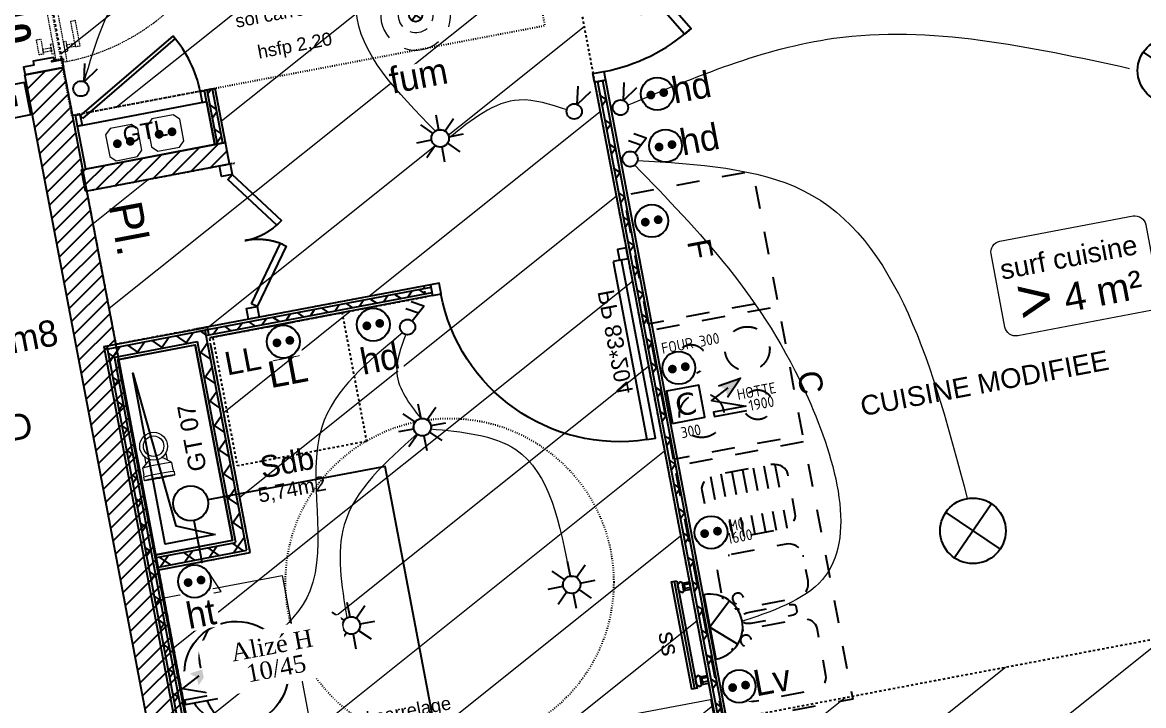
# Model space of a CAD drawing. Header units: centimetres. Extents: x 209280 to 319866, y -365283 to -277503.
# Drawn here: x 223428 to 228553, y -327104 to -323979 of the extents above; entities that cross this region are included whole.
import ezdxf

# ---------------------------------------------------------------- set-up
doc = ezdxf.new("R2010")
doc.units = ezdxf.units.CM
for name, pattern in [('Style de ligne -1', [0.41664, 0.20828, -0.20836]), ('Style de ligne -16', [0.192476, 0.123031, -0.069444]), ('Style de ligne -2', [0.694425, 0.48607, -0.208355]), ('Style de ligne -5', [0.20828, 0.069425, -0.138855])]:
    doc.linetypes.add(name, pattern=pattern)
doc.layers.get('0').update_dxf_attribs({"color": 252})
for name, color, linetype in [('3-BAT C-Niveau 1', 252, 'Continuous'), ('prlm-EAU-CHU', 42, 'Continuous'), ('prlm-EAU-EF', 161, 'Continuous'), ('prlm-GT', 242, 'Continuous'), ('prlm-VMC', 93, 'Continuous')]:
    doc.layers.add(name, color=color, linetype=linetype)
doc.layers.add('prlm-ELEC-CFO', color=1, linetype='Continuous', lineweight=25)
doc.layers.add('prlm-ELEC-SSI', color=6, linetype='Continuous', lineweight=25)
doc.styles.add('Arial', font='arial.ttf')
doc.styles.add('Futura Book', font='')
doc.styles.add('Geneva', font='arial.ttf')
doc.styles.add('Geneva (bold)', font='arialbd.ttf')
doc.styles.add('Helvetica', font='arial.ttf')
doc.styles.add('prlm-elec-cfo', font='comic.ttf', dxfattribs={"height": 12})
doc.styles.add('prlm-elec-ssi', font='comic.ttf', dxfattribs={"height": 12})
doc.styles.add('prlm-sejc', font='arial.ttf', dxfattribs={"height": 20})
doc.styles.add('prlm-vmc', font='pala.ttf', dxfattribs={"height": 14})
doc.styles.get("Standard").update_dxf_attribs({"font": 'isocp.shx', "height": 100})
doc.styles.get('Futura Book').set_extended_font_data('Futura Book')
pattern_1 = [(45, (89146.82, 134700.79), (-31.2347524, 39.0434405), [])]

# ---------------------------------------------------------------- blocks, each defined once
blk = doc.blocks.new('Groupe-56-1')
at = {"linetype": 'Continuous', "lineweight": 18, "flags": 128}
blk.add_lwpolyline([(13565.43, -46120.93), (13580.27, -46199.54), (13526.22, -46209.74), (13511.38, -46131.13)], close=True, dxfattribs=at)
at = {"linetype": 'Continuous'}
for centre, major_axis in [((13544.52, -46165.69), (-23.34, -4.41)), ((13534.99, -46167.38), (0.46, -2.46)), ((13525.03, -46169.47), (0.28, -1.47))]:
    blk.add_ellipse(centre, major_axis=major_axis, ratio=1, dxfattribs=at)
blk.add_open_spline([(13539.51, -46188.49), (13532.12, -46183.3), (13529.13, -46167.99), (13526.72, -46154.7), (13531.54, -46146.29)], degree=2, dxfattribs=at)
blk = doc.blocks.new('Groupe-57-1')
at = {"linetype": 'Continuous', "flags": 128}
for points in [[(13541.74, -45932.65), (13542.67, -45937.56), (13537.76, -45938.49), (13536.83, -45933.58)], [(13542.67, -45937.56), (13565.1, -45958.5), (13563.08, -45960.67), (13540.64, -45939.73)], [(13551.42, -45996.66), (13564.64, -45968.96), (13567.33, -45970.24), (13554.1, -45997.94)], [(13550.11, -46003.73), (13549.18, -45998.82), (13554.09, -45997.89), (13555.03, -46002.8)]]:
    blk.add_lwpolyline(points, close=True, dxfattribs=at)
at = {"linetype": 'Style de ligne -2', "ltscale": 50.8}
for centre, start, end in [((13542.67, -45937.56), 280.7236, 313.9005), ((13554.1, -45997.94), 67.5467, 100.7236)]:
    blk.add_arc(centre, 30.73, start, end, dxfattribs=at)
blk = doc.blocks.new('Groupe-59-1')
at = {"linetype": 'Continuous', "flags": 128}
for points in [[(13474.19, -45911.89), (13473.17, -45910.7), (13515.6, -45874.17), (13516.6, -45875.37)], [(13530.01, -45899.27), (13528.02, -45899.64), (13528.95, -45904.56), (13530.94, -45904.18)], [(13471.99, -45915.35), (13530.94, -45904.18), (13534.67, -45923.83), (13475.72, -45935)], [(13471.06, -45910.44), (13473.05, -45910.06), (13473.98, -45914.98), (13471.99, -45915.35)]]:
    blk.add_lwpolyline(points, close=True, dxfattribs=at)
at = {"linetype": 'Continuous'}
blk.add_arc((13473.17, -45910.7), 55.99, 11.3998, 40.732, dxfattribs=at)
at = {"insert": (13491.96, -45915.99), "char_height": 7.565, "attachment_point": 1, "rotation": 10.732, "line_spacing_factor": 0.834288, "style": 'Helvetica'}
blk.add_mtext('GTL', dxfattribs=at)
at = {"flags": 1}
blk.add_attdef('GTL', (13471.06, -45935), '', height=0.018, dxfattribs=at)
blk = doc.blocks.new('PORTE 83_204')
at = {"linetype": 'Continuous', "flags": 128}
for points in [[(38.5, 2.5), (38.5, 85.5), (42.5, 85.5), (42.5, 2.5)], [(-45.5, 2.5), (-41.5, 2.5), (-41.5, -2.5), (-45.5, -2.5)], [(41.5, 2.5), (45.5, 2.5), (45.5, -2.5), (41.5, -2.5)]]:
    blk.add_lwpolyline(points, close=True, dxfattribs=at)
at = {"linetype": 'Continuous'}
blk.add_arc((41.5, 2.5), 83.05, 92.0697, 180, dxfattribs=at)
at = {"insert": (28.91, 14.76), "char_height": 7.552, "attachment_point": 1, "rotation": 90, "line_spacing_factor": 0.962448, "style": 'Futura Book'}
blk.add_mtext('PP 83*204', dxfattribs=at)
blk = doc.blocks.new('PORTE 83_204 SEMI OUVERTE')
at = {"linetype": 'Continuous', "flags": 128}
for points in [[(-42.01, 3.36), (29.59, 45.36), (31.61, 41.91), (-39.98, -0.09)], [(-45.5, 2.5), (-41.5, 2.5), (-41.5, -2.5), (-45.5, -2.5)], [(41.5, 2.5), (45.5, 2.5), (45.5, -2.5), (41.5, -2.5)]]:
    blk.add_lwpolyline(points, close=True, dxfattribs=at)
at = {"linetype": 'Continuous'}
blk.add_arc((-41.5, 2.5), 83.05, 0, 31.0831, dxfattribs=at)
at = {"insert": (-24.83, 6.74), "char_height": 7.552, "attachment_point": 1, "rotation": 30.3925, "line_spacing_factor": 0.962448, "style": 'Futura Book'}
blk.add_mtext('PP 83*204', dxfattribs=at)
blk = doc.blocks.new('Groupe-68-1')
at = {"linetype": 'Continuous'}
for p, q in [((13744.65, -46123.62), (13753.96, -46172.75)), ((13751.76, -46124.78), (13748.25, -46125.44)), ((13752.09, -46126.5), (13748.99, -46127.08)), ((13759.88, -46167.63), (13756.29, -46168.31)), ((13760.2, -46169.35), (13756.76, -46170))]:
    blk.add_line(p, q, dxfattribs=at)
at = {"linetype": 'Continuous', "flags": 128}
for points in [[(13745.86, -46123.39), (13755.16, -46172.52), (13752.75, -46172.98), (13743.45, -46123.85)], [(13747.45, -46123.83), (13746.19, -46125.39), (13746.68, -46127.89), (13748.45, -46128.81), (13749.71, -46127.25), (13749.21, -46124.76)], [(13751.6, -46123.92), (13752.27, -46127.43), (13749.08, -46128.03), (13748.41, -46124.52)], [(13756.53, -46171.75), (13757.79, -46170.19), (13757.3, -46167.69), (13755.53, -46166.77), (13754.27, -46168.33), (13754.77, -46170.82)], [(13759.72, -46166.77), (13760.4, -46170.36), (13757.16, -46170.97), (13756.48, -46167.38)]]:
    blk.add_lwpolyline(points, close=True, dxfattribs=at)
at = {"insert": (13746.25, -46151.31), "char_height": 7.993, "width": 24.9991, "attachment_point": 2, "rotation": 280.6809, "line_spacing_factor": 1.060906, "style": 'Geneva'}
blk.add_mtext('ss', dxfattribs=at)
blk = doc.blocks.new('Baignoire 175x75')
at = {"linetype": 'Continuous', "lineweight": 18, "flags": 128}
blk.add_lwpolyline([(0, 0), (170, 0), (170, -75), (0, -75)], close=True, dxfattribs=at)
at = {"linetype": 'Continuous', "lineweight": 18}
blk.add_ellipse((12.5, -37), major_axis=(2.5, 0), ratio=1, dxfattribs=at)
blk.add_open_spline([(140.1, -5), (146.77, -5), (158.33, -10.35), (165, -19.6), (165, -37.5), (165, -55.4), (158.33, -64.65), (146.77, -70), (85, -70), (23.23, -70), (11.67, -64.65), (5, -55.4), (5, -37.5), (5, -19.6), (11.67, -10.35), (23.23, -5), (83.33, -5), (140.1, -5)], degree=2, knots=[0, 0, 0, 0.017264, 0.034528, 0.051791, 0.150116, 0.16738, 0.184644, 0.201908, 0.504316, 0.52158, 0.538843, 0.556107, 0.654432, 0.671696, 0.68896, 0.706224, 1, 1, 1], dxfattribs=at)
blk = doc.blocks.new('xi.fum')
at = {"color": 0}
blk.add_wipeout([(-10.61, -10.61), (-15, 0), (-10.61, 10.61), (0, 15), (10.61, 10.61), (15, 0), (10.61, -10.61), (0, -15)], dxfattribs=at).dxf.layer = 'prlm-ELEC-SSI'
at = {"layer": 'prlm-ELEC-SSI', "color": 0}
for points in [[(-2.12, 2.12), (2.12, -2.12)], [(2.12, 2.12), (-2.12, -2.12)]]:
    blk.add_lwpolyline(points, dxfattribs=at)
blk.add_circle((0, 0), 3, dxfattribs=at)
at = {"layer": 'prlm-ELEC-SSI', "color": 0, "lineweight": 13}
for radius, start, end in [(16, 60, 120), (16, 150, 210), (8, 60, 120), (16, 330, 30), (8, 150, 210), (8, 330, 30), (8, 240, 300), (16, 240, 300)]:
    blk.add_arc((0, 0), radius, start, end, dxfattribs=at)
blk = doc.blocks.new('xi.cceu1')
at = {"layer": 'prlm-EAU-CHU', "color": 0, "lineweight": 13}
for p, q in [((-4.87, -7.27), (-4.87, -4.09)), ((4.87, -4.09), (4.87, -7.27)), ((-6.85, -8.92), (-6.85, -12.09)), ((-4.34, -6.83), (-6.84, -8.91)), ((6.84, -8.91), (4.34, -6.83)), ((6.85, -12.09), (6.85, -8.92)), ((-7.25, -13.12), (-6.97, -13.03)), ((-7.25, -13.12), (-7.11, -14.67)), ((-6.85, -12.09), (-6.97, -12.22)), ((-6.97, -12.22), (-6.97, -13.03)), ((6.97, -12.22), (6.85, -12.09)), ((6.94, -13.03), (7.25, -13.12)), ((6.97, -13.03), (6.97, -12.22)), ((7.11, -14.67), (7.25, -13.12))]:
    blk.add_line(p, q, dxfattribs=at)
for radius in [6.36, 4.67]:
    blk.add_circle((0, 0), radius, dxfattribs=at)
for centre, radius, start, end in [((0, -87.18), 78.56, 84.9975, 95.0025), ((-0.73, -11.68), 6.05, 106.1332, 126.5542), ((0.73, -11.68), 6.05, 53.4458, 73.8668), ((0.01, -119.65), 106.84, 86.281, 93.7477)]:
    blk.add_arc(centre, radius, start, end, dxfattribs=at)
blk.add_ellipse((0, -14.67), major_axis=(7.1, 0), ratio=0.043635, dxfattribs=at)
blk = doc.blocks.new('xi.be')
at = {"layer": 'prlm-VMC', "color": 0, "linetype": 'ByBlock', "lineweight": 5, "flags": 128}
blk.add_lwpolyline([(-6.17, -15), (6.17, -15), (0, 0)], close=True, dxfattribs=at)
at = {"layer": 'prlm-VMC', "color": 0, "linetype": 'ByBlock', "lineweight": 5}
blk.add_solid([(0, -1), (5.17, -14), (-5.17, -14), (0, -1)], dxfattribs=at)
blk = doc.blocks.new('xi.LLrob')
at = {"layer": 'prlm-EAU-EF', "color": 0}
blk.add_lwpolyline([(-6, 7.5), (6, 7.5), (-6, -7.5), (6, -7.5)], close=True, dxfattribs=at)
blk = doc.blocks.new('xi.LL')
at = {"color": 0, "lineweight": 5}
blk.add_wipeout([(-7.5, -7.5), (7.5, -7.5), (7.5, 7.5), (-7.5, 7.5)], dxfattribs=at).dxf.layer = 'prlm-ELEC-CFO'
at = {"layer": 'prlm-ELEC-CFO', "color": 0, "linetype": 'ByBlock', "lineweight": 5, "const_width": 2}
for points in [[(-4, 0, 1), (-2, 0, 1)], [(2, 0, 1), (4, 0, 1)]]:
    blk.add_lwpolyline(points, format="xyb", close=True, dxfattribs=at)
at = {"layer": 'prlm-ELEC-CFO', "color": 0, "linetype": 'ByBlock', "lineweight": -2}
blk.add_circle((0, 0), 7.5, dxfattribs=at)
blk = doc.blocks.new('xi.HOT')
at = {"layer": 'prlm-ELEC-CFO', "lineweight": 5}
blk.add_hatch(color=0, dxfattribs=at).paths.add_polyline_path([(-3, 6), (-0.1, 3.7), (0, 0), (7.5, 7.5)])
at = {"layer": 'prlm-ELEC-CFO', "color": 0}
for points in [[(-3, 6), (7.5, 7.5), (0, 0)], [(0.95, 4.23), (-7.5, 0), (7.5, -5.5), (-7.5, -5.5), (-7.5, -7.5), (7.5, -7.5)]]:
    blk.add_lwpolyline(points, dxfattribs=at)
blk = doc.blocks.new('xi.PCS')
at = {"color": 0, "lineweight": 5}
blk.add_wipeout([(-7.5, -7.5), (7.5, -7.5), (7.5, 7.5), (-7.5, 7.5)], dxfattribs=at).dxf.layer = 'prlm-ELEC-CFO'
at = {"layer": 'prlm-ELEC-CFO', "color": 0, "linetype": 'ByBlock', "lineweight": 5, "const_width": 2}
for points in [[(-4, 0, 1), (-2, 0, 1)], [(2, 0, 1), (4, 0, 1)]]:
    blk.add_lwpolyline(points, format="xyb", close=True, dxfattribs=at)
at = {"layer": 'prlm-ELEC-CFO', "color": 0, "linetype": 'ByBlock', "lineweight": -2}
blk.add_circle((0, 0), 7.5, dxfattribs=at)
blk = doc.blocks.new('xi.SF32')
at = {"layer": 'prlm-ELEC-CFO', "color": 0, "flags": 128}
blk.add_lwpolyline([(-7.5, -7.5), (7.5, -7.5), (7.5, 7.5), (-7.5, 7.5)], close=True, dxfattribs=at)
at = {"layer": 'prlm-ELEC-CFO', "color": 0, "linetype": 'ByBlock', "insert": (0, 0), "char_height": 10, "width": 11.36, "attachment_point": 5}
blk.add_mtext('{\\fVerdana|b0|i0|c0|p34;C}', dxfattribs=at)
blk = doc.blocks.new('xi.LV')
at = {"color": 0, "lineweight": 5}
blk.add_wipeout([(-7.5, -7.5), (7.5, -7.5), (7.5, 7.5), (-7.5, 7.5)], dxfattribs=at).dxf.layer = 'prlm-ELEC-CFO'
at = {"layer": 'prlm-ELEC-CFO', "color": 0, "linetype": 'ByBlock', "lineweight": 5, "const_width": 2}
for points in [[(-4, 0, 1), (-2, 0, 1)], [(2, 0, 1), (4, 0, 1)]]:
    blk.add_lwpolyline(points, format="xyb", close=True, dxfattribs=at)
at = {"layer": 'prlm-ELEC-CFO', "color": 0, "linetype": 'ByBlock', "lineweight": -2}
blk.add_circle((0, 0), 7.5, dxfattribs=at)
blk = doc.blocks.new('xi.PC')
at = {"color": 0, "lineweight": 5}
blk.add_wipeout([(-7.5, -7.5), (7.5, -7.5), (7.5, 7.5), (-7.5, 7.5)], dxfattribs=at).dxf.layer = 'prlm-ELEC-CFO'
at = {"layer": 'prlm-ELEC-CFO', "color": 0, "linetype": 'ByBlock', "lineweight": 5, "const_width": 2}
for points in [[(-4, 0, 1), (-2, 0, 1)], [(2, 0, 1), (4, 0, 1)]]:
    blk.add_lwpolyline(points, format="xyb", close=True, dxfattribs=at)
at = {"layer": 'prlm-ELEC-CFO', "color": 0, "linetype": 'ByBlock', "lineweight": -2}
blk.add_circle((0, 0), 7.5, dxfattribs=at)
blk = doc.blocks.new('xi.PCHD')
at = {"color": 0, "lineweight": 5}
blk.add_wipeout([(-7.5, -7.5), (7.5, -7.5), (7.5, 7.5), (-7.5, 7.5)], dxfattribs=at).dxf.layer = 'prlm-ELEC-CFO'
at = {"layer": 'prlm-ELEC-CFO', "color": 0, "linetype": 'ByBlock', "lineweight": 5, "const_width": 2}
for points in [[(-4, 0, 1), (-2, 0, 1)], [(2, 0, 1), (4, 0, 1)]]:
    blk.add_lwpolyline(points, format="xyb", close=True, dxfattribs=at)
at = {"layer": 'prlm-ELEC-CFO', "color": 0, "linetype": 'ByBlock', "lineweight": -2}
blk.add_circle((0, 0), 7.5, dxfattribs=at)
blk = doc.blocks.new('xi.DA')
at = {"layer": 'prlm-ELEC-CFO', "color": 0}
for points in [[(0.61, -1.67), (7.04, 4.05), (1.81, 7.01)], [(4.05, 1.39), (-1.17, 4.34)]]:
    blk.add_lwpolyline(points, dxfattribs=at)
blk.add_circle((-2, -4), 3.5, dxfattribs=at)
blk = doc.blocks.new('xi.VV')
at = {"layer": 'prlm-ELEC-CFO', "color": 0}
blk.add_lwpolyline([(6.95, 3.42), (0.01, -1.13), (1.91, 6.95)], dxfattribs=at)
blk.add_circle((-2, -4), 3.5, dxfattribs=at)
blk = doc.blocks.new('xi.PTCE')
at = {"layer": 'prlm-ELEC-CFO', "color": 0}
for points in [[(-10.61, 10.61), (10.61, -10.61)], [(10.61, 10.61), (-10.61, -10.61)]]:
    blk.add_lwpolyline(points, dxfattribs=at)
at = {"layer": 'prlm-ELEC-CFO', "color": 0, "linetype": 'ByBlock'}
blk.add_circle((0, 0), 15, dxfattribs=at)
blk = doc.blocks.new('xi.ECAP')
at = {"color": 0}
blk.add_wipeout([(-15, 0), (-10.13, 11.06), (0, 15), (10.13, 11.06), (15, 0)], dxfattribs=at).dxf.layer = 'prlm-ELEC-CFO'
at = {"layer": 'prlm-ELEC-CFO', "color": 0, "linetype": 'ByBlock', "lineweight": -2, "flags": 128}
blk.add_lwpolyline([(15, 0, 1), (-15, 0)], format="xyb", close=True, dxfattribs=at)
at = {"layer": 'prlm-ELEC-CFO', "color": 0}
blk.add_lwpolyline([(-10.13, 11.06), (0, 0), (10.13, 11.06)], dxfattribs=at)
blk = doc.blocks.new('xi.4m²')
at = {"color": 0}
blk.add_wipeout([(-34.54, 20.54), (34.54, 20.54), (34.54, -20.54), (-34.54, -20.54)], dxfattribs=at).dxf.layer = 'prlm-ELEC-CFO'
at = {"layer": 'prlm-ELEC-CFO', "color": 0, "lineweight": 13}
blk.add_lwpolyline([(-31, 22), (31, 22, -0.414214), (36, 17), (36, -17, -0.414214), (31, -22), (-31, -22, -0.414214), (-36, -17), (-36, 17, -0.414214)], format="xyb", close=True, dxfattribs=at)
at = {"layer": 'prlm-ELEC-CFO', "color": 0, "attachment_point": 6, "line_spacing_factor": 0.8, "style": 'prlm-sejc'}
for s, insert, char_height in [('surf cuisine', (30.36, 8.9), 9), ('4 m²', (29.31, -9.19), 13)]:
    blk.add_mtext(s, dxfattribs=dict(at, insert=insert, char_height=char_height))
at = {"layer": 'prlm-ELEC-CFO', "color": 0, "style": 'prlm-sejc', "flags": 8}
blk.add_attdef('?', (-28.3, -16.79), '', height=20, dxfattribs=at)
blk = doc.blocks.new('xi.PCHT')
at = {"color": 0, "lineweight": 5}
blk.add_wipeout([(-7.5, -7.5), (7.5, -7.5), (7.5, 7.5), (-7.5, 7.5)], dxfattribs=at).dxf.layer = 'prlm-ELEC-CFO'
at = {"layer": 'prlm-ELEC-CFO', "color": 0, "linetype": 'ByBlock', "lineweight": 5, "const_width": 2}
for points in [[(-4, 0, 1), (-2, 0, 1)], [(2, 0, 1), (4, 0, 1)]]:
    blk.add_lwpolyline(points, format="xyb", close=True, dxfattribs=at)
at = {"layer": 'prlm-ELEC-CFO', "color": 0, "linetype": 'ByBlock', "lineweight": -2}
blk.add_circle((0, 0), 7.5, dxfattribs=at)
blk = doc.blocks.new('xi.BL')
at = {"color": 0, "lineweight": 5}
blk.add_wipeout([(-7.5, -7.5), (7.5, -7.5), (7.5, 7.5), (-7.5, 7.5)], dxfattribs=at).dxf.layer = 'prlm-ELEC-CFO'
at = {"layer": 'prlm-ELEC-CFO', "lineweight": 5}
blk.add_hatch(color=0, dxfattribs=at).paths.add_polyline_path([(-3, 6), (-0.1, 3.7), (0, 0), (7.5, 7.5)])
at = {"layer": 'prlm-ELEC-CFO', "color": 0}
blk.add_lwpolyline([(0.95, 4.23), (-7.5, 0), (7.5, -5.5), (-7.5, -5.5), (-7.5, -7.5), (7.5, -7.5)], dxfattribs=at)
blk = doc.blocks.new('xi.PCGTL')
at = {"layer": 'prlm-ELEC-CFO', "color": 0, "lineweight": 0}
blk.add_lwpolyline([(-7.5, -5), (-5, -7.5), (5, -7.5), (7.5, -5), (7.5, 5), (5, 7.5), (-5, 7.5), (-7.5, 5)], close=True, dxfattribs=at)
at = {"layer": 'prlm-ELEC-CFO', "color": 0, "linetype": 'ByBlock', "lineweight": 5, "const_width": 2}
for points in [[(-4, 0, 1), (-2, 0, 1)], [(2, 0, 1), (4, 0, 1)]]:
    blk.add_lwpolyline(points, format="xyb", close=True, dxfattribs=at)
blk = doc.blocks.new('xi.BSO')
at = {"layer": 'prlm-ELEC-CFO', "lineweight": 5}
blk.add_hatch(color=0, dxfattribs=at).paths.add_polyline_path([(-2.5, -2.5), (2.5, -2.5), (2.5, 2.5), (-2.5, 2.5)])
at = {"layer": 'prlm-ELEC-CFO', "color": 0, "flags": 128}
blk.add_lwpolyline([(-7.5, -7.5), (7.5, -7.5), (7.5, 7.5), (-7.5, 7.5)], close=True, dxfattribs=at)
blk = doc.blocks.new('xi.SPOT')
at = {"color": 0, "lineweight": 5}
blk.add_wipeout([(-4, 0), (-2.83, -2.83), (0, -4), (2.83, -2.83), (4, 0), (2.83, 2.83), (0, 4), (-2.83, 2.83)], dxfattribs=at).dxf.layer = 'prlm-ELEC-CFO'
at = {"layer": 'prlm-ELEC-CFO', "color": 0, "linetype": 'ByBlock', "lineweight": -2, "flags": 128}
for points in [[(0, 10.88), (0, 4)], [(-7.69, 7.69), (-2.83, 2.83)], [(7.69, 7.69), (2.83, 2.83)], [(-10.88, 0), (-4, 0)], [(4, 0), (10.88, 0)], [(-2.83, -2.83), (-7.69, -7.69)], [(0, -4), (0, -10.88)], [(2.83, -2.83), (7.69, -7.69)]]:
    blk.add_lwpolyline(points, dxfattribs=at)
at = {"layer": 'prlm-ELEC-CFO', "color": 0, "linetype": 'ByBlock', "lineweight": -2}
blk.add_circle((0, 0), 4, dxfattribs=at)
blk = doc.blocks.new('Groupe-62-1')
at = {"linetype": 'Style de ligne -1', "ltscale": 50.8}
for p, q in [((13775.88, -46072.61), (13781.46, -46102.08)), ((13780.79, -46071.68), (13786.37, -46101.15)), ((13785.69, -46070.75), (13791.28, -46100.22)), ((13790.66, -46070.15), (13796.13, -46098.97)), ((13761.21, -46075.73), (13766.68, -46104.55)), ((13766.06, -46074.47), (13771.65, -46103.94)), ((13770.97, -46073.54), (13776.55, -46103.01)), ((13796.13, -46098.97), (13796.19, -46099.29)), ((13766.68, -46104.55), (13766.74, -46104.87))]:
    blk.add_line(p, q, dxfattribs=at)
at = {"linetype": 'Style de ligne -1', "ltscale": 50.8, "flags": 128}
blk.add_lwpolyline([(13760.77, -46100.19), (13761.06, -46101.15), (13761.57, -46102.03), (13762.28, -46102.81), (13763.17, -46103.47), (13764.21, -46103.99), (13765.37, -46104.35), (13766.61, -46104.55), (13767.9, -46104.56), (13769.19, -46104.41), (13793.73, -46099.76), (13794.99, -46099.43), (13796.19, -46098.94), (13797.27, -46098.3), (13798.22, -46097.54), (13799, -46096.68), (13799.58, -46095.74), (13799.95, -46094.75), (13800.11, -46093.74), (13800.03, -46092.75), (13796.57, -46074.5), (13796.28, -46073.55), (13795.77, -46072.67), (13795.06, -46071.89), (13794.17, -46071.22), (13793.13, -46070.71), (13791.97, -46070.35), (13790.73, -46070.14), (13789.44, -46070.13), (13788.15, -46070.29), (13763.61, -46074.94), (13762.35, -46075.27), (13761.15, -46075.75), (13760.07, -46076.39), (13759.12, -46077.15), (13758.34, -46078.01), (13757.76, -46078.96), (13757.39, -46079.94), (13757.23, -46080.95), (13757.31, -46081.94), (13760.77, -46100.19)], close=True, dxfattribs=at)
blk = doc.blocks.new('Groupe-63-1')
at = {"linetype": 'Style de ligne -1', "ltscale": 50.8, "flags": 128}
for points in [[(13767.38, -46188.7), (13744.97, -46070.81), (13803.92, -46059.61), (13826.32, -46177.5)], [(13766.58, -46130.85), (13766.89, -46131.97), (13767.4, -46133.02), (13768.07, -46133.97), (13768.91, -46134.78), (13769.87, -46135.43), (13770.92, -46135.91), (13772.06, -46136.19), (13773.21, -46136.28), (13774.37, -46136.16), (13800.54, -46131.2), (13801.66, -46130.89), (13802.7, -46130.39), (13803.65, -46129.71), (13804.46, -46128.87), (13805.11, -46127.91), (13805.59, -46126.86), (13805.88, -46125.72), (13805.96, -46124.57), (13805.84, -46123.41), (13803.67, -46111.96), (13803.67, -46111.96), (13803.36, -46110.84), (13802.86, -46109.79), (13802.18, -46108.84), (13801.34, -46108.03), (13800.39, -46107.38), (13799.33, -46106.9), (13798.2, -46106.61), (13797.04, -46106.53), (13795.88, -46106.65), (13769.71, -46111.61), (13769.71, -46111.61), (13768.59, -46111.92), (13767.55, -46112.42), (13766.6, -46113.1), (13765.79, -46113.94), (13765.14, -46114.89), (13764.66, -46115.95), (13764.38, -46117.09), (13764.29, -46118.24), (13764.41, -46119.4), (13766.58, -46130.85)], [(13776.29, -46131.05), (13776.17, -46130.64), (13775.98, -46130.25), (13775.75, -46129.91), (13775.44, -46129.61), (13775.1, -46129.36), (13774.72, -46129.17), (13774.31, -46129.06), (13773.89, -46129.01), (13773.46, -46129.04), (13773.06, -46129.13), (13772.66, -46129.3), (13772.3, -46129.52), (13771.99, -46129.81), (13771.73, -46130.14), (13771.53, -46130.51), (13771.39, -46130.92), (13771.33, -46131.34), (13771.34, -46131.76), (13771.42, -46132.18), (13771.56, -46132.57), (13771.77, -46132.95), (13772.05, -46133.27), (13772.37, -46133.55), (13772.73, -46133.77), (13773.13, -46133.91), (13773.54, -46134), (13773.97, -46134.01), (13774.39, -46133.95), (13774.79, -46133.82), (13775.17, -46133.63), (13775.5, -46133.37), (13775.79, -46133.06), (13776.02, -46132.7), (13776.2, -46132.32), (13776.3, -46131.9), (13776.33, -46131.48)], [(13776.34, -46142.13), (13776.44, -46142.34), (13776.67, -46142.51), (13777, -46142.65), (13777.45, -46142.75), (13777.98, -46142.81), (13778.58, -46142.82), (13779.24, -46142.8), (13779.93, -46142.72), (13780.64, -46142.61), (13797.06, -46139.49), (13797.76, -46139.34), (13798.44, -46139.16), (13799.06, -46138.94), (13799.61, -46138.71), (13800.08, -46138.46), (13800.46, -46138.21), (13800.72, -46137.96), (13800.87, -46137.71), (13800.89, -46137.48), (13800.43, -46135.06), (13800.43, -46135.06), (13800.33, -46134.85), (13800.1, -46134.67), (13799.77, -46134.53), (13799.32, -46134.44), (13798.79, -46134.38), (13798.19, -46134.37), (13797.53, -46134.39), (13796.84, -46134.47), (13796.13, -46134.58), (13779.71, -46137.69), (13779.71, -46137.69), (13779.01, -46137.85), (13778.33, -46138.03), (13777.71, -46138.25), (13777.16, -46138.48), (13776.68, -46138.73), (13776.31, -46138.98), (13776.05, -46139.23), (13775.9, -46139.48), (13775.88, -46139.71), (13776.34, -46142.13)], [(13774.79, -46174.17), (13775.07, -46175.09), (13775.53, -46175.94), (13776.18, -46176.71), (13776.98, -46177.35), (13777.91, -46177.86), (13778.95, -46178.23), (13780.06, -46178.43), (13781.21, -46178.47), (13782.36, -46178.33), (13808.53, -46173.37), (13809.66, -46173.07), (13810.71, -46172.62), (13811.67, -46172.03), (13812.5, -46171.31), (13813.18, -46170.49), (13813.69, -46169.6), (13814.01, -46168.65), (13814.14, -46167.68), (13814.06, -46166.72), (13809.96, -46145.12), (13809.96, -46145.12), (13809.68, -46144.2), (13809.22, -46143.35), (13808.57, -46142.58), (13807.77, -46141.93), (13806.84, -46141.42), (13805.8, -46141.05), (13804.69, -46140.86), (13803.54, -46140.82), (13802.39, -46140.96), (13776.22, -46145.92), (13776.22, -46145.92), (13775.09, -46146.21), (13774.04, -46146.66), (13773.07, -46147.26), (13772.25, -46147.98), (13771.57, -46148.8), (13771.05, -46149.69), (13770.74, -46150.64), (13770.61, -46151.6), (13770.69, -46152.56), (13774.79, -46174.17)], [(13779.93, -46150.29), (13779.81, -46149.88), (13779.63, -46149.5), (13779.39, -46149.16), (13779.09, -46148.85), (13778.75, -46148.61), (13778.37, -46148.42), (13777.96, -46148.3), (13777.54, -46148.25), (13777.11, -46148.28), (13776.7, -46148.38), (13776.31, -46148.54), (13775.95, -46148.77), (13775.64, -46149.05), (13775.38, -46149.39), (13775.17, -46149.76), (13775.04, -46150.17), (13774.98, -46150.58), (13774.99, -46151.01), (13775.06, -46151.42), (13775.21, -46151.82), (13775.42, -46152.19), (13775.7, -46152.52), (13776.02, -46152.79), (13776.38, -46153.01), (13776.78, -46153.16), (13777.19, -46153.25), (13777.62, -46153.26), (13778.04, -46153.2), (13778.44, -46153.07), (13778.82, -46152.88), (13779.15, -46152.62), (13779.44, -46152.3), (13779.67, -46151.95), (13779.84, -46151.56), (13779.95, -46151.15), (13779.97, -46150.72)]]:
    blk.add_lwpolyline(points, close=True, dxfattribs=at)
blk.add_blockref('Groupe-62-1', (0, 0))
blk = doc.blocks.new('Groupe-66-1')
at = {"linetype": 'Style de ligne -1', "ltscale": 50.8, "flags": 128}
blk.add_lwpolyline([(13732.73, -46005.96), (13721.6, -45947), (13780.56, -45935.87), (13791.69, -45994.83)], close=True, dxfattribs=at)
at = {"insert": (13761.83, -45970.58), "char_height": 10.66, "attachment_point": 2, "rotation": 280.7141, "line_spacing_factor": 1.060906, "style": 'Geneva'}
blk.add_mtext('F', dxfattribs=at)
blk = doc.blocks.new('Groupe-64-1')
at = {"linetype": 'Style de ligne -1', "ltscale": 50.8, "flags": 128}
blk.add_lwpolyline([(13744.42, -46067.86), (13733.29, -46008.9), (13792.25, -45997.78), (13803.38, -46056.73)], close=True, dxfattribs=at)
at = {"linetype": 'Style de ligne -1', "ltscale": 50.8}
for points in [[(13772.31, -46008.94), (13770.05, -46010.49), (13767.7, -46015.41), (13768.14, -46020.84), (13771.24, -46025.32), (13776.19, -46027.65), (13781.64, -46027.21), (13786.15, -46024.11), (13788.5, -46019.18), (13788.07, -46013.75), (13784.96, -46009.27), (13780.02, -46006.94), (13774.56, -46007.39), (13772.31, -46008.94)], [(13756.31, -46027.7), (13757.81, -46026.67), (13759.38, -46023.39), (13759.09, -46019.77), (13757.02, -46016.78), (13753.72, -46015.22), (13750.08, -46015.52), (13747.08, -46017.59), (13745.51, -46020.87), (13745.8, -46024.49), (13747.87, -46027.48), (13751.17, -46029.03), (13754.81, -46028.74), (13756.31, -46027.7)], [(13779.04, -46037.25), (13777.54, -46038.29), (13775.98, -46041.57), (13776.27, -46045.19), (13778.34, -46048.18), (13781.63, -46049.73), (13785.27, -46049.44), (13788.28, -46047.37), (13789.84, -46044.09), (13789.55, -46040.47), (13787.48, -46037.48), (13784.18, -46035.93), (13780.55, -46036.22), (13779.04, -46037.25)], [(13763.05, -46056.02), (13765.3, -46054.47), (13767.65, -46049.55), (13767.21, -46044.12), (13764.11, -46039.63), (13759.16, -46037.3), (13753.71, -46037.75), (13749.2, -46040.85), (13746.85, -46045.77), (13747.29, -46051.21), (13750.39, -46055.69), (13755.34, -46058.02), (13760.79, -46057.57), (13763.05, -46056.02)]]:
    blk.add_open_spline(points, degree=2, dxfattribs=at)

msp = doc.modelspace()

# ---------------------------------------------------------------- hatches: boundary and pattern name
at = {"linetype": 'Continuous'}
h = msp.add_hatch(dxfattribs=at)
h.set_pattern_fill('02_ISOLANT', color=256, scale=10, angle=-79.276405, style=0, pattern_type=2)
h.set_pattern_definition([(325.723595, (88960.93, 134700.79), (45.054865, 66.106423), []), (55.723595, (88960.93, 134700.79), (66.106423, -45.054865), [])])
h.paths.add_polyline_path([(226080.231, -324244.757), (226056.65, -324249.222), (226730.835, -327809.212), (226754.416, -327804.746)])
h = msp.add_hatch(dxfattribs=at)
h.set_pattern_fill('02_ISOLANT', color=256, scale=10, angle=100.723595, style=0, pattern_type=2)
h.set_pattern_definition([(145.723595, (88960.93, 134700.79), (-45.054865, -66.106423), []), (235.723595, (88960.93, 134700.79), (-66.106423, 45.054865), [])])
h.paths.add_polyline_path([(224320.291, -324534.873), (224343.872, -324530.408), (224297.136, -324283.62), (224273.555, -324288.086)])
h = msp.add_hatch(dxfattribs=at)
h.set_pattern_fill('MURS MACONNERIE-2', color=256, scale=10, style=0, pattern_type=2)
h.set_pattern_definition(pattern_1)
h.paths.add_polyline_path([(223698.346, -324652.656), (223716.953, -324750.91), (224375.252, -324626.242), (224356.645, -324527.989)])
h = msp.add_hatch(dxfattribs=at)
h.set_pattern_fill('02_ISOLANT', color=256, scale=10, angle=-116.565051, style=0, pattern_type=2)
h.set_pattern_definition([(288.434949, (88960.93, 134700.79), (75.894664, 25.298221), []), (18.434949, (88960.93, 134700.79), (25.298221, -75.894664), [])])
h.paths.add_polyline_path([(226194.331, -325046.105), (226189.866, -325022.524), (226189.866, -325022.524), (226194.331, -325046.105)])
h = msp.add_hatch(dxfattribs=at)
h.set_pattern_fill('02_ISOLANT', color=256, scale=10, angle=-169.276405, style=0, pattern_type=2)
h.set_pattern_definition([(235.723595, (88960.93, 134700.79), (66.106423, -45.054865), []), (325.723595, (88960.93, 134700.79), (-45.054865, -66.106423), [])])
h.paths.add_polyline_path([(225300.223, -325215.43), (225295.758, -325191.849), (224225.856, -325394.466), (224263.334, -325411.794)])
h = msp.add_hatch(dxfattribs=at)
h.set_pattern_fill('02_ISOLANT', color=256, scale=10, angle=10.72359, style=0, pattern_type=2)
h.set_pattern_definition([(55.72359, (88960.93, 134700.79), (-66.10642, 45.05487), []), (145.72359, (88960.93, 134700.79), (45.05487, 66.10642), [])])
h.paths.add_polyline_path([(223812.54, -325472.739), (223851.607, -325510.122), (224228.933, -325438.665), (224263.978, -325387.246)])
h = msp.add_hatch(dxfattribs=at)
h.set_pattern_fill('02_ISOLANT', color=256, scale=10, angle=100.723595, style=0, pattern_type=2)
h.set_pattern_definition([(145.723595, (88960.93, 134700.79), (-45.054865, -66.106423), []), (235.723595, (88960.93, 134700.79), (-66.106423, 45.054865), [])])
h.paths.add_polyline_path([(224403.096, -326358.318), (224454.515, -326393.363), (224263.978, -325387.246), (224228.933, -325438.665)])
h = msp.add_hatch(dxfattribs=at)
h.set_pattern_fill('02_ISOLANT', color=256, scale=10, angle=-79.276405, style=0, pattern_type=2)
h.set_pattern_definition([(325.723595, (88960.93, 134700.79), (45.054865, 66.106423), []), (55.723595, (88960.93, 134700.79), (66.106423, -45.054865), [])])
h.paths.add_polyline_path([(223846.99, -325505.704), (223817.158, -325477.157), (224210.609, -327554.747), (224227.937, -327517.268)])
h = msp.add_hatch(dxfattribs=at)
h.set_pattern_fill('02_ISOLANT', color=256, scale=10, angle=10.723595, style=0, pattern_type=2)
h.set_pattern_definition([(55.723595, (88960.93, 134700.79), (-66.106423, 45.054865), []), (145.723595, (88960.93, 134700.79), (45.054865, 66.106423), [])])
h.paths.add_polyline_path([(224041.523, -326426.793), (224049.71, -326470.024), (224454.515, -326393.363), (224403.096, -326358.318)])
at = {"layer": '3-BAT C-Niveau 1', "linetype": 'Continuous', "lineweight": 18}
h = msp.add_hatch(dxfattribs=at)
h.set_pattern_fill('BA 13', color=256, scale=10, style=0, pattern_type=2)
h.set_pattern_definition([(218.65981, (88960.93, 134700.8), (-199.24783, 287.75041), [])])
h.paths.add_polyline_path([(225747.199, -322685.053), (226598.301, -327179.24), (230980.958, -326347.921), (231101.315, -326981.559), (225037.753, -328129.865), (224894.694, -327372.527), (224243.636, -327495.772), (224052.129, -326482.797), (224469.707, -326403.717), (224283.636, -325421.181), (225272.981, -325233.82), (225263.678, -325184.693), (223856.437, -325451.194), (223723.581, -324749.655), (224397.461, -324622.036), (224375.252, -324626.242), (224309.795, -324280.824), (223658.123, -324404.236), (223161.804, -321783.18), (224531.063, -321523.872), (224794.917, -322867.906)])
at = {"layer": '3-BAT C-Niveau 1', "linetype": 'Continuous'}
h = msp.add_hatch(dxfattribs=at)
h.set_pattern_fill('MURS MACONNERIE-2', color=256, scale=10, style=0, pattern_type=2)
h.set_pattern_definition(pattern_1)
h.paths.add_polyline_path([(224182.286, -328139.187), (224325.643, -327928.801), (223616.604, -324184.769), (223439.747, -324218.262)])

# ---------------------------------------------------------------- linework, layer by layer
at = {"linetype": 'Continuous', "lineweight": 25}
for p, q in [((226043.877, -324251.641), (226093.004, -324242.338)), ((226043.877, -324251.641), (226187.447, -325009.751)), ((226093.004, -324242.338), (226767.189, -327802.327)), ((224309.909, -324281.201), (224260.782, -324290.504)), ((224307.518, -324537.292), (224260.782, -324290.504)), ((224356.645, -324527.989), (224309.909, -324281.201)), ((224356.645, -324527.989), (224307.518, -324537.292)), ((226187.447, -325009.751), (226196.75, -325058.878)), ((226196.75, -325058.878), (226187.447, -325009.751)), ((226196.75, -325058.878), (226187.447, -325009.751)), ((226196.75, -325058.878), (226187.447, -325009.751)), ((226196.75, -325058.878), (226718.062, -327811.631)), ((225293.339, -325179.076), (224205.554, -325385.079)), ((225293.339, -325179.076), (225302.642, -325228.203)), ((225302.642, -325228.203), (224283.636, -325421.181)), ((223800.998, -325461.693), (224274.332, -325372.054)), ((224280.844, -325406.443), (224274.332, -325372.054)), ((223800.998, -325461.693), (224201.222, -327575.048)), ((223863.15, -325521.167), (224218.579, -325453.857)), ((224387.904, -326347.964), (224218.579, -325453.857)), ((224469.707, -326403.717), (224290.148, -325455.57)), ((223863.15, -325521.167), (224232.672, -327472.404)), ((224039.104, -326414.02), (224387.904, -326347.964)), ((224052.129, -326482.797), (224469.707, -326403.717))]:
    msp.add_line(p, q, dxfattribs=at)
at = {"linetype": 'Continuous'}
for p, q in [((226056.65, -324249.222), (226730.835, -327809.212)), ((226056.65, -324249.222), (226730.835, -327809.212)), ((226080.231, -324244.757), (226754.416, -327804.746)), ((226080.231, -324244.757), (226754.416, -327804.746)), ((226093.004, -324242.338), (226767.189, -327802.327)), ((224307.518, -324537.292), (224260.782, -324290.504)), ((224320.291, -324534.873), (224273.555, -324288.086)), ((224320.291, -324534.873), (224273.555, -324288.086)), ((224343.872, -324530.408), (224297.136, -324283.62)), ((224343.872, -324530.408), (224297.136, -324283.62)), ((223698.346, -324652.656), (224356.645, -324527.989)), ((224375.252, -324626.242), (224356.645, -324527.989)), ((223716.953, -324750.91), (223698.346, -324652.656)), ((223716.953, -324750.91), (224375.252, -324626.242)), ((225295.758, -325191.849), (224225.856, -325394.466)), ((225295.758, -325191.849), (224225.856, -325394.466)), ((225300.223, -325215.43), (224263.334, -325411.794)), ((225300.223, -325215.43), (224263.334, -325411.794)), ((225302.642, -325228.203), (224283.636, -325421.181)), ((223800.998, -325461.693), (224274.332, -325372.054)), ((223812.54, -325472.739), (224263.978, -325387.246)), ((223812.54, -325472.739), (224263.978, -325387.246)), ((224454.515, -326393.363), (224263.978, -325387.246)), ((224454.515, -326393.363), (224263.978, -325387.246)), ((223817.158, -325477.157), (224210.609, -327554.747)), ((223817.158, -325477.157), (224210.609, -327554.747)), ((223851.607, -325510.122), (224228.933, -325438.665)), ((223851.607, -325510.122), (224228.933, -325438.665)), ((224387.904, -326347.964), (224218.579, -325453.857)), ((224403.096, -326358.318), (224228.933, -325438.665)), ((224403.096, -326358.318), (224228.933, -325438.665)), ((223846.99, -325505.704), (224227.937, -327517.268)), ((223846.99, -325505.704), (224227.937, -327517.268)), ((223863.15, -325521.167), (224237.324, -327496.967)), ((224039.104, -326414.02), (224387.904, -326347.964)), ((224041.523, -326426.793), (224403.096, -326358.318)), ((224041.523, -326426.793), (224403.096, -326358.318)), ((224049.71, -326470.024), (224454.515, -326393.363)), ((224049.71, -326470.024), (224454.515, -326393.363))]:
    msp.add_line(p, q, dxfattribs=at)
at = {"linetype": 'Continuous', "lineweight": 18}
for p, q in [((223698.346, -324652.656), (224356.645, -324527.989)), ((223716.953, -324750.91), (224375.252, -324626.242))]:
    msp.add_line(p, q, dxfattribs=at)
at = {"linetype": 'Style de ligne -5', "ltscale": 50.8, "flags": 128}
msp.add_lwpolyline([(223654.727, -324405.087), (223430.723, -323226.18), (225592.052, -322815.506), (225816.057, -323994.413)], close=True, dxfattribs=at)
at = {"linetype": 'Style de ligne -16', "lineweight": 18, "ltscale": 50.8, "flags": 128}
for points in [[(223455.154, -323217.136), (223440.416, -323219.927), (223443.728, -323237.417), (223409.339, -323243.929), (223580.651, -324148.528), (223615.039, -324142.016), (223618.352, -324159.505), (223633.09, -324156.714)], [(223649.133, -323972.715), (223668.805, -323968.99), (223691.133, -324086.894), (223671.461, -324090.619)], [(223492.315, -324058.391), (223511.986, -324054.665), (223525.011, -324123.443), (223505.34, -324127.168)], [(223520.825, -324101.336), (223559.27, -324094.055), (223562.061, -324108.793), (223523.616, -324116.074)], [(223556.292, -324078.335), (223566.974, -324076.312), (223575.72, -324122.491), (223565.038, -324124.514)], [(223616.101, -324067.008), (223626.783, -324064.985), (223635.529, -324111.164), (223624.847, -324113.187)], [(223629.76, -324080.706), (223668.205, -324073.425), (223670.996, -324088.163), (223632.551, -324095.444)]]:
    msp.add_lwpolyline(points, close=True, dxfattribs=at)
at = {"linetype": 'Continuous', "flags": 128}
for points in [[(223617.095, -324184.676), (223610.464, -324149.662), (223563.222, -324158.608), (223562.299, -324153.734), (223573.187, -324151.672), (223570.761, -324138.861), (223477.42, -324156.537), (223480.769, -324174.223), (223433.607, -324183.155), (223440.238, -324218.169)], [(224309.288, -326321.665), (224080.621, -326364.969), (223932.702, -325583.89), (224129.399, -326281.434)]]:
    msp.add_lwpolyline(points, close=True, dxfattribs=at)
at = {"linetype": 'Continuous', "lineweight": 18, "flags": 128}
msp.add_lwpolyline([(223564.063, -324157.674), (223578.801, -324154.883), (223579.916, -324153.247), (223578.651, -324146.566), (223573.72, -324143.205), (223572.56, -324143.425), (223574.275, -324152.483), (223563.467, -324154.53)], close=True, dxfattribs=at)
at = {"linetype": 'Style de ligne -1', "ltscale": 50.8, "flags": 128}
msp.add_lwpolyline([(225001.261, -325895.371), (224411.844, -326007.565), (224299.65, -325418.148), (224889.067, -325305.954)], close=True, dxfattribs=at)
at = {"linetype": 'Style de ligne -5', "ltscale": 50.8}
msp.add_circle((225381.003, -326540.099), 750.014, dxfattribs=at)
at = {"linetype": 'Style de ligne -16', "lineweight": 18, "ltscale": 50.8}
msp.add_arc((223445.854, -323206.186), 968.799, 281.143503, 325.256375, dxfattribs=at)
at = {"layer": '3-BAT C-Niveau 1', "linetype": 'Continuous', "lineweight": 25}
for p, q in [((223616.604, -324184.769), (223439.747, -324218.262)), ((224325.643, -327928.801), (223616.604, -324184.769)), ((224325.643, -327928.801), (223616.604, -324184.769)), ((224182.286, -328139.187), (223439.747, -324218.262)), ((224182.286, -328139.187), (223439.747, -324218.262))]:
    msp.add_line(p, q, dxfattribs=at)
at = {"layer": '3-BAT C-Niveau 1', "linetype": 'Style de ligne -1', "ltscale": 50.8, "flags": 128}
msp.add_lwpolyline([(225747.199, -322685.053), (226598.301, -327179.24), (230980.958, -326347.921), (231101.315, -326981.559), (225037.753, -328129.865), (224894.694, -327372.527), (224243.636, -327495.772), (224052.129, -326482.797), (224469.707, -326403.717), (224283.636, -325421.181), (225272.981, -325233.82), (225263.678, -325184.693), (223856.437, -325451.194), (223723.581, -324749.655), (224397.461, -324622.036), (224375.252, -324626.242), (224309.795, -324280.824), (223658.123, -324404.236), (223161.804, -321783.18), (224531.063, -321523.872), (224794.917, -322867.906)], close=True, dxfattribs=at)
at = {"layer": 'prlm-ELEC-CFO'}
msp.add_arc((228774.305, -326785.598), 5583.403, 174.245178, 205.876186, dxfattribs=at)
at = {"layer": 'prlm-ELEC-CFO', "lineweight": 13}
for points in [[(223710.521, -324249.917), (223929.438, -323772.715), (224118.897, -323619.773)], [(225916.196, -324378.666), (225699.684, -324333.571), (225378.096, -324507.883)], [(225292.565, -325837.857), (225683.406, -325932.35), (225931.449, -326511.622)], [(225231.407, -325861.556), (224899.162, -326277.07), (224911.417, -326703.207)]]:
    msp.add_spline(points, degree=3, dxfattribs=at)
at = {"layer": 'prlm-GT', "ltscale": 50}
msp.add_lwpolyline([(223869.575, -325520.288), (224218.692, -325454.172), (224388.017, -326348.28), (224038.9, -326414.395)], close=True, dxfattribs=at)
at = {"layer": 'prlm-VMC', "ltscale": 50}
msp.add_lwpolyline([(224212.467, -326256.896), (224248.277, -326445.988)], dxfattribs=at)
at = {"layer": 'prlm-VMC'}
msp.add_circle((224197.582, -326178.293), 80, dxfattribs=at)

# ---------------------------------------------------------------- block references
at = {"yscale": 10, "zscale": 10}
for name, p, xscale, rotation in [('PORTE 83_204 SEMI OUVERTE', (225983.778, -323799.936), 10, 280.7235947438772), ('PORTE 83_204', (225745.049, -325118.976), -10, 190.7235947438809), ('Baignoire 175x75', (224902.488, -327392.073), 10, 10.69035645876544)]:
    msp.add_blockref(name, p, dxfattribs=dict(at, xscale=xscale, rotation=rotation))
at = {"xscale": 10, "yscale": 10, "zscale": 10}
for name in ['Groupe-59-1', 'Groupe-57-1', 'Groupe-66-1', 'Groupe-64-1', 'Groupe-63-1', 'Groupe-56-1']:
    msp.add_blockref(name, (88960.928, 134700.79), dxfattribs=at)
at = {"layer": 'prlm-EAU-CHU', "xscale": 10, "yscale": 10, "zscale": 10, "rotation": 10.72360141139323}
msp.add_blockref('xi.cceu1', (224028.061, -325917.357), dxfattribs=at)
at = {"layer": 'prlm-EAU-EF', "xscale": 10, "yscale": 10, "zscale": 10, "rotation": 10.72360141139323}
msp.add_blockref('xi.LLrob', (224621.183, -325439.016), dxfattribs=at)
at = {"layer": 'prlm-ELEC-CFO', "xscale": 10, "yscale": 10, "zscale": 10, "rotation": 10.72360141139323}
for name, p in [('xi.PTCE', (228675.635, -324198.732)), ('xi.VV', (223708.135, -324238.706)), ('xi.BSO', (223378.711, -324340.681)), ('xi.VV', (225962.669, -324342.779)), ('xi.PCGTL', (224082.756, -324484.635)), ('xi.PCGTL', (223891.761, -324528.18)), ('xi.HOT', (226651.348, -325694.013)), ('xi.PTCE', (227773.383, -326304.448))]:
    msp.add_blockref(name, p, dxfattribs=at)
at = {"layer": 'prlm-ELEC-CFO', "xscale": 10, "yscale": 10, "zscale": 10}
msp.add_blockref('Groupe-68-1', (88960.928, 134700.79), dxfattribs=at)
at = {"layer": 'prlm-VMC', "ltscale": 50, "xscale": 10, "yscale": 10, "zscale": 10, "rotation": 10.72359474387204}
msp.add_blockref('xi.be', (224248.277, -326445.988), dxfattribs=at)

# ---------------------------------------------------------------- texts
at = {"attachment_point": 2}
for s, insert, char_height, rotation, line_spacing_factor, style in [('sol carrelage', (224632.139, -323899.601), 60, 10.723595, 0.834288, 'Helvetica'), ('hsfp 2,20', (224667.599, -324053.464), 60, 10.723595, 0.834288, 'Helvetica'), ('Pl.\\P', (223992.982, -324906.652), 151.3086, 280.723595, 0.834288, 'Helvetica'), ('LL', (224425.359, -325474.097), 106.5703, 10.802659, 1.060906, 'Geneva'), ('C', (227083.883, -325615.725), 106.57, 280.663206, 1.060906, 'Geneva'), ('Sdb\\P{\\H0.6752x;5,74m2}\\P', (224628.209, -325943.757), 100, 10.723595, 0.834288, 'Helvetica'), ('sol carrelage', (225145.131, -327105.578), 60, 10.723595, 0.834288, 'Helvetica')]:
    msp.add_mtext(s, dxfattribs=dict(at, insert=insert, char_height=char_height, rotation=rotation, line_spacing_factor=line_spacing_factor, style=style))
at = {"layer": '3-BAT C-Niveau 1'}
for s, insert, char_height, attachment_point, rotation, line_spacing_factor, style in [('T3 C 110\\P56,71m2', (223233.942, -323759.097), 120, 5, 280.723595, 1.060906, 'Geneva (bold)'), ('GT 07', (224192.522, -326039.213), 80, 1, 100.723595, 0.25, 'Helvetica')]:
    msp.add_mtext(s, dxfattribs=dict(at, insert=insert, char_height=char_height, attachment_point=attachment_point, rotation=rotation, line_spacing_factor=line_spacing_factor, style=style))
at = {"layer": 'prlm-EAU-EF', "style": 'prlm-elec-cfo'}
msp.add_text('LL', height=120, rotation=10.723601, dxfattribs=at).set_placement((224563.596, -325652.111))
at = {"layer": 'prlm-ELEC-CFO', "lineweight": 25, "style": 'Arial'}
msp.add_text('CUISINE MODIFIEE', height=90, rotation=10.723601, dxfattribs=at).set_placement((227268.337, -325780.253))
at = {"layer": 'prlm-ELEC-CFO', "style": 'prlm-elec-cfo'}
msp.add_text('LL', height=120, rotation=10.723601, dxfattribs=at).set_placement((224565.469, -325650.54))
at = {"layer": 'prlm-ELEC-CFO', "lineweight": 30}
for s, p in [('HOTTE', (226699.769, -325706.579)), ('1900', (226753.564, -325756.731)), ('300', (226442.411, -325881.684))]:
    msp.add_text(s, height=50, rotation=10.723601, dxfattribs=at).set_placement(p)

# ---------------------------------------------------------------- next in the draw order: block references
at = {"layer": 'prlm-ELEC-CFO', "xscale": 10, "yscale": 10, "zscale": 10, "rotation": 10.72360141139323}
for name, p in [('xi.PC', (226304.958, -324886.784)), ('xi.LL', (224621.183, -325439.016)), ('xi.PCS', (226428.856, -325559.153)), ('xi.SPOT', (225938.892, -326550.924))]:
    msp.add_blockref(name, p, dxfattribs=at)
msp.add_blockref('xi.4m²', (228241.422, -325138.014), dxfattribs=at).add_auto_attribs({'?': '>'})

# ---------------------------------------------------------------- next in the draw order: texts
at = {"layer": 'prlm-ELEC-CFO', "lineweight": 20, "char_height": 120, "rotation": 10.723601, "line_spacing_factor": 0.8, "style": 'prlm-elec-cfo', "bg_fill": 3, "bg_fill_color": 256, "bg_fill_transparency": 0}
for s, insert, attachment_point, box_fill_scale in [('hd', (226485.913, -324275.693), 5, 1.1), ('hd', (226523.737, -324513.481), 5, 1.1), ('dm8', (223423.615, -325363.946), 2, 0.95), ('hd', (225061.706, -325516.726), 5, 1.1), ('D', (223403.875, -325768.243), 2, 0.95), ('ht', (224244.365, -326683.502), 5, 1.1), ('Lv', (226854.425, -326987.604), 5, 1.1)]:
    msp.add_mtext(s, dxfattribs=dict(at, insert=insert, attachment_point=attachment_point, box_fill_scale=box_fill_scale))
at = {"layer": 'prlm-ELEC-SSI', "lineweight": 20, "insert": (225227.036, -324162.542), "char_height": 120, "attachment_point": 2, "rotation": 10.723601, "line_spacing_factor": 0.8, "style": 'prlm-elec-ssi', "bg_fill": 3, "box_fill_scale": 0.95, "bg_fill_color": 256, "bg_fill_transparency": 0}
msp.add_mtext('fum', dxfattribs=at)

# ---------------------------------------------------------------- next in the draw order: block references
at = {"layer": 'prlm-ELEC-CFO', "xscale": 10, "yscale": 10, "zscale": 10, "rotation": 10.72360141139323}
for name, p in [('xi.PCHD', (226330.356, -324305.152)), ('xi.PCHD', (226368.18, -324542.94)), ('xi.PCHD', (225032.247, -325361.169)), ('xi.SF32', (226460.353, -325725.466)), ('xi.PCHT', (224215.3, -326535.568)), ('xi.LV', (226704.267, -327016.04))]:
    msp.add_blockref(name, p, dxfattribs=at)
at = {"layer": 'prlm-ELEC-SSI', "xscale": 10, "yscale": 10, "zscale": 10, "rotation": 10.72360141139323}
msp.add_blockref('xi.fum', (225226.052, -323945.255), dxfattribs=at)

# ---------------------------------------------------------------- next in the draw order: texts
at = {"layer": 'prlm-ELEC-CFO', "lineweight": 30}
for s, p in [('FOUR', (226354.247, -325495.527)), ('300', (226526.907, -325463.522))]:
    msp.add_text(s, height=50, rotation=10.723601, dxfattribs=at).set_placement(p)

# ---------------------------------------------------------------- next in the draw order: linework, layer by layer
at = {"layer": 'prlm-ELEC-CFO', "lineweight": 13}
for points in [[(225316.212, -324475.515), (224953.852, -323921.666), (225103.1, -323450.892)], [(226194.838, -324357.239), (227137.212, -324051.273), (228489.197, -324188.725)], [(226240.59, -324609.912), (226999.033, -324748.562), (227747.369, -326156.721)], [(226227.055, -324631.697), (227019.835, -325697.098), (227085.414, -326527.253), (226700.827, -326724.837)], [(225165.972, -325398.854), (224796.749, -325830.804), (224741.959, -326580.415), (224301.249, -326967.126)], [(225180.83, -325406.349), (225139.818, -325583.756), (225249.707, -325790.877)]]:
    msp.add_spline(points, degree=3, dxfattribs=at)

# ---------------------------------------------------------------- next in the draw order: block references
at = {"layer": 'prlm-ELEC-CFO', "xscale": 10, "yscale": 10, "zscale": 10, "rotation": 10.72360141139323}
for name, p in [('xi.VV', (226173.757, -324325.025)), ('xi.DA', (226218.369, -324560.595)), ('xi.DA', (225200.921, -325329.226))]:
    msp.add_blockref(name, p, dxfattribs=at)

# ---------------------------------------------------------------- next in the draw order: block references
at = {"layer": 'prlm-ELEC-CFO', "xscale": 10, "yscale": 10, "zscale": 10}
for name, p, rotation in [('xi.SPOT', (225338.112, -324508.988), 10.72360141139323), ('xi.SPOT', (225256.387, -325830.315), 10.72360141139323), ('xi.SPOT', (224932.153, -326737.412), 10.72360141139323), ('xi.ECAP', (226570.748, -326744.489), 280.7236014113931)]:
    msp.add_blockref(name, p, dxfattribs=dict(at, rotation=rotation))

# ---------------------------------------------------------------- next in the draw order: texts
at = {"layer": 'prlm-ELEC-CFO', "lineweight": 20, "insert": (224444.655, -326971.402), "char_height": 120, "attachment_point": 5, "rotation": 10.723601, "line_spacing_factor": 0.8, "style": 'prlm-elec-cfo', "bg_fill": 3, "box_fill_scale": 1.1, "bg_fill_color": 256, "bg_fill_transparency": 0}
msp.add_mtext('bL', dxfattribs=at)

# ---------------------------------------------------------------- next in the draw order: block references
at = {"layer": 'prlm-ELEC-CFO', "xscale": 10, "yscale": 10, "zscale": 10, "rotation": 10.72360141139323}
msp.add_blockref('xi.BL', (224233.301, -327011.403), dxfattribs=at)

# ---------------------------------------------------------------- next in the draw order: texts
at = {"layer": 'prlm-VMC', "ltscale": 25, "insert": (224578.367, -326881.383), "char_height": 80, "width": 586.14744, "attachment_point": 5, "rotation": 10.723601, "line_spacing_factor": 0.8, "style": 'prlm-vmc', "bg_fill": 2}
msp.add_mtext('Alizé H 10/45', dxfattribs=at)

# ---------------------------------------------------------------- next in the draw order: linework, layer by layer
at = {"layer": 'prlm-VMC', "ltscale": 50}
msp.add_lwpolyline([(226935.261, -327639.641), (225448.405, -327921.22), (225086.453, -326009.96), (224276.184, -326163.408)], dxfattribs=at)

# ---------------------------------------------------------------- next in the draw order: block references
at = {"layer": 'prlm-ELEC-CFO', "xscale": 9.999999999999998, "yscale": 9.999999999999998, "zscale": 9.999999999999998, "rotation": 10.72360141139323}
msp.add_blockref('xi.LV', (226576.168, -326311.718), dxfattribs=at)

# ---------------------------------------------------------------- next in the draw order: texts
at = {"layer": 'prlm-ELEC-CFO', "lineweight": 30}
for s, p in [('M0', (226659.727, -326308.706)), ('1600', (226655.187, -326366.019))]:
    msp.add_text(s, height=50, rotation=10.723601, dxfattribs=at).set_placement(p)

doc.saveas('drawing.dxf')
